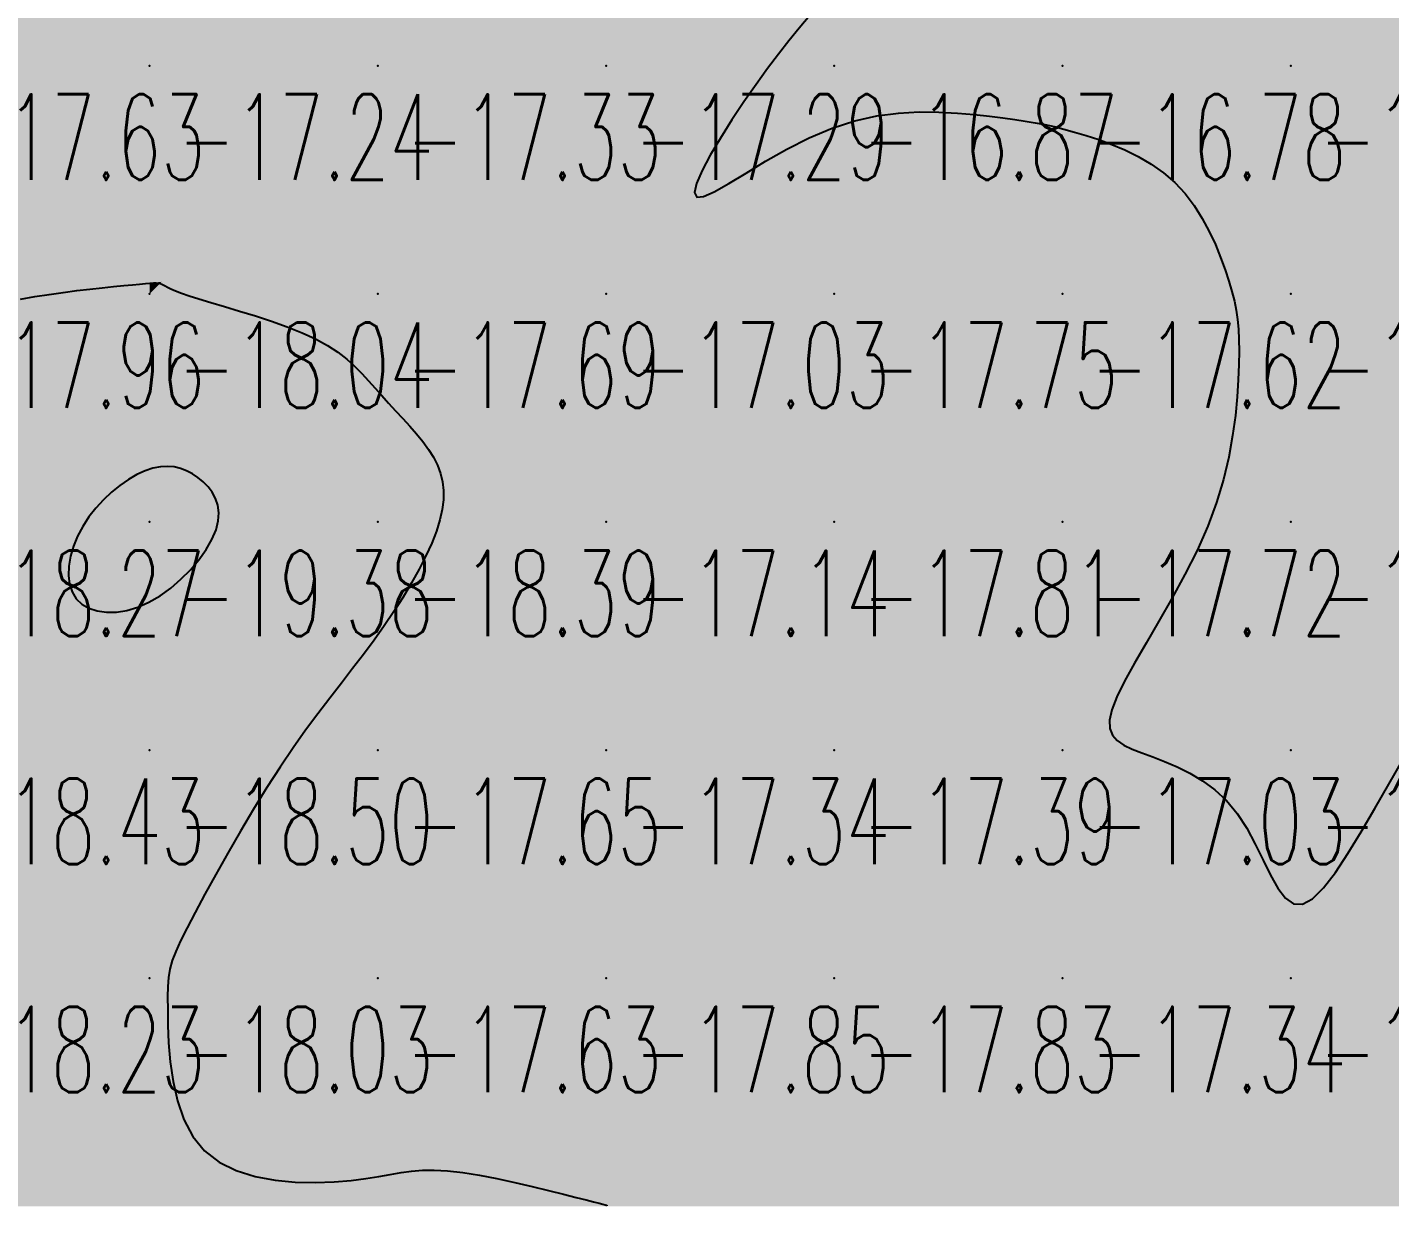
# Model space of a CAD drawing. Header units: millimetres. Extents: x 88261 to 90953, y 390274 to 392322.
# Drawn here: x 89624.9 to 89684.6, y 390567.3 to 390618.9 of the extents above; entities that cross this region are included whole.
import ezdxf
from ezdxf.enums import TextEntityAlignment as Align

# ---------------------------------------------------------------- set-up
doc = ezdxf.new("R2010")
doc.units = ezdxf.units.MM
doc.header["$LTSCALE"] = 25
for name, color, linetype in [('CN_03_00', 7, 'Continuous'), ('COTEAlt', 7, 'Continuous'), ('TN_COLORIAGE', 7, 'Continuous')]:
    doc.layers.add(name, color=color, linetype=linetype)
doc.styles.add('Simplex 1.0', font='Simplex.shx', dxfattribs={"width": 0.99, "height": 2.5})
doc.styles.get("Standard").update_dxf_attribs({"font": 'times.ttf'})

# ---------------------------------------------------------------- blocks, each defined once
blk = doc.blocks.new('COTE')
at = {"color": 0}
blk.add_point((0, 0), dxfattribs=at)
at = {"layer": 'COTEAlt'}
blk.add_attdef('ALT', text='', height=3.75, dxfattribs=at).set_placement((1.25, -1.25), align=Align.TOP_LEFT)

msp = doc.modelspace()

# ---------------------------------------------------------------- linework, layer by layer
at = {"layer": 'CN_03_00', "flags": 128}
for points, elevation in [([(89659.173, 390619.44), (89658.716, 390618.895), (89658.262, 390618.336), (89657.8, 390617.749), (89657.323, 390617.117), (89656.821, 390616.424), (89656.293, 390615.665), (89655.762, 390614.867), (89655.258, 390614.072), (89654.813, 390613.317), (89654.457, 390612.642), (89654.219, 390612.085), (89654.131, 390611.686), (89654.223, 390611.484), (89654.516, 390611.504), (89654.992, 390611.715), (89655.623, 390612.072), (89656.383, 390612.533), (89657.243, 390613.051), (89658.177, 390613.583), (89659.156, 390614.084), (89660.154, 390614.51), (89661.147, 390614.826), (89662.121, 390615.038), (89663.067, 390615.163), (89663.976, 390615.215), (89664.839, 390615.212), (89665.645, 390615.168), (89666.386, 390615.1), (89667.051, 390615.024), (89667.637, 390614.952), (89668.155, 390614.883), (89668.622, 390614.815), (89669.054, 390614.742), (89669.47, 390614.662), (89669.885, 390614.57), (89670.316, 390614.462), (89670.78, 390614.334), (89671.289, 390614.183), (89671.836, 390614.004), (89672.406, 390613.794), (89672.988, 390613.548), (89673.568, 390613.261), (89674.134, 390612.931), (89674.673, 390612.552), (89675.173, 390612.12), (89675.622, 390611.635), (89676.021, 390611.107), (89676.374, 390610.55), (89676.683, 390609.976), (89676.951, 390609.401), (89677.181, 390608.836), (89677.377, 390608.297), (89677.54, 390607.796), (89677.674, 390607.342), (89677.781, 390606.923), (89677.863, 390606.521), (89677.922, 390606.118), (89677.961, 390605.696), (89677.981, 390605.238), (89677.985, 390604.726), (89677.975, 390604.143), (89677.95, 390603.475), (89677.904, 390602.726), (89677.826, 390601.906), (89677.706, 390601.024), (89677.535, 390600.088), (89677.302, 390599.108), (89676.999, 390598.092), (89676.614, 390597.049), (89676.145, 390595.99), (89675.613, 390594.931), (89675.045, 390593.89), (89674.468, 390592.884), (89673.91, 390591.932), (89673.399, 390591.052), (89672.961, 390590.26), (89672.625, 390589.576), (89672.41, 390589.01), (89672.315, 390588.553), (89672.33, 390588.186), (89672.446, 390587.893), (89672.653, 390587.656), (89672.942, 390587.46), (89673.303, 390587.286), (89673.728, 390587.117), (89674.206, 390586.938), (89674.725, 390586.737), (89675.27, 390586.503), (89675.827, 390586.225), (89676.383, 390585.892), (89676.924, 390585.495), (89677.437, 390585.022), (89677.906, 390584.462), (89678.324, 390583.815), (89678.698, 390583.117), (89679.042, 390582.415), (89679.369, 390581.755), (89679.692, 390581.185), (89680.025, 390580.752), (89680.38, 390580.501), (89680.771, 390580.479), (89681.208, 390580.719), (89681.688, 390581.196), (89682.206, 390581.87), (89682.756, 390582.702), (89683.333, 390583.651), (89683.93, 390584.68), (89684.543, 390585.747), (89685.165, 390586.815)], -17), ([(89624.597, 390607.009), (89625.22, 390607.118), (89625.844, 390607.217), (89626.461, 390607.305), (89627.061, 390607.382), (89627.635, 390607.451), (89628.175, 390607.51), (89628.671, 390607.561), (89629.115, 390607.605), (89629.497, 390607.641), (89629.811, 390607.671), (89630.064, 390607.694), (89630.264, 390607.71), (89630.42, 390607.718), (89630.541, 390607.719), (89630.635, 390607.712), (89630.712, 390607.696), (89630.78, 390607.671), (89630.849, 390607.637), (89630.931, 390607.592), (89631.039, 390607.535), (89631.185, 390607.464), (89631.382, 390607.379), (89631.643, 390607.277), (89631.981, 390607.158), (89632.408, 390607.019), (89632.931, 390606.86), (89633.533, 390606.681), (89634.192, 390606.484), (89634.884, 390606.27), (89635.586, 390606.039), (89636.276, 390605.794), (89636.929, 390605.534), (89637.524, 390605.263), (89638.044, 390604.979), (89638.494, 390604.685), (89638.887, 390604.383), (89639.234, 390604.072), (89639.549, 390603.755), (89639.843, 390603.433), (89640.128, 390603.107), (89640.418, 390602.778), (89640.719, 390602.447), (89641.03, 390602.114), (89641.342, 390601.78), (89641.649, 390601.444), (89641.944, 390601.105), (89642.219, 390600.765), (89642.467, 390600.422), (89642.683, 390600.076), (89642.858, 390599.727), (89642.992, 390599.37), (89643.081, 390599.002), (89643.126, 390598.619), (89643.123, 390598.215), (89643.072, 390597.786), (89642.971, 390597.329), (89642.819, 390596.838), (89642.614, 390596.312), (89642.36, 390595.754), (89642.063, 390595.169), (89641.726, 390594.565), (89641.356, 390593.945), (89640.955, 390593.317), (89640.53, 390592.686), (89640.085, 390592.058), (89639.623, 390591.436), (89639.146, 390590.812), (89638.654, 390590.177), (89638.147, 390589.522), (89637.625, 390588.835), (89637.087, 390588.108), (89636.535, 390587.331), (89635.967, 390586.494), (89635.387, 390585.593), (89634.803, 390584.647), (89634.228, 390583.682), (89633.673, 390582.722), (89633.15, 390581.792), (89632.67, 390580.919), (89632.246, 390580.126), (89631.889, 390579.44), (89631.607, 390578.875), (89631.394, 390578.409), (89631.241, 390578.009), (89631.138, 390577.642), (89631.076, 390577.276), (89631.046, 390576.879), (89631.037, 390576.417), (89631.041, 390575.859), (89631.053, 390575.182), (89631.084, 390574.409), (89631.153, 390573.575), (89631.276, 390572.714), (89631.47, 390571.859), (89631.753, 390571.045), (89632.141, 390570.306), (89632.652, 390569.675), (89633.294, 390569.178), (89634.044, 390568.808), (89634.872, 390568.55), (89635.746, 390568.387), (89636.635, 390568.304), (89637.508, 390568.285), (89638.334, 390568.314), (89639.082, 390568.376), (89639.729, 390568.456), (89640.292, 390568.545), (89640.796, 390568.634), (89641.266, 390568.715), (89641.726, 390568.781), (89642.203, 390568.821), (89642.721, 390568.829), (89643.304, 390568.796), (89643.97, 390568.717), (89644.701, 390568.598), (89645.469, 390568.451), (89646.248, 390568.284), (89647.011, 390568.109), (89647.731, 390567.935), (89648.382, 390567.772), (89648.937, 390567.63), (89649.376, 390567.518), (89649.707, 390567.434), (89649.946, 390567.373), (89650.107, 390567.331), (89650.206, 390567.305), (89650.259, 390567.29), (89650.28, 390567.283), (89650.286, 390567.279), (89650.287, 390567.276), (89650.288, 390567.272), (89650.288, 390567.267), (89650.288, 390567.262)], -18)]:
    msp.add_lwpolyline(points, dxfattribs=dict(at, elevation=elevation))
at = {"layer": 'CN_03_00', "elevation": -19, "flags": 128}
msp.add_lwpolyline([(89630.706, 390594), (89631.177, 390594.341), (89631.625, 390594.728), (89632.04, 390595.148), (89632.411, 390595.587), (89632.729, 390596.034), (89632.983, 390596.474), (89633.162, 390596.895), (89633.261, 390597.286), (89633.284, 390597.646), (89633.241, 390597.975), (89633.142, 390598.274), (89632.996, 390598.544), (89632.812, 390598.787), (89632.599, 390599.001), (89632.367, 390599.19), (89632.124, 390599.352), (89631.869, 390599.485), (89631.603, 390599.585), (89631.323, 390599.65), (89631.029, 390599.675), (89630.72, 390599.658), (89630.395, 390599.594), (89630.053, 390599.481), (89629.694, 390599.316), (89629.324, 390599.103), (89628.951, 390598.845), (89628.584, 390598.548), (89628.229, 390598.215), (89627.895, 390597.85), (89627.59, 390597.459), (89627.321, 390597.045), (89627.095, 390596.614), (89626.917, 390596.174), (89626.789, 390595.734), (89626.716, 390595.305), (89626.701, 390594.895), (89626.746, 390594.514), (89626.856, 390594.171), (89627.034, 390593.876), (89627.28, 390593.637), (89627.588, 390593.457), (89627.949, 390593.337), (89628.354, 390593.281), (89628.792, 390593.288), (89629.256, 390593.363), (89629.736, 390593.505), (89630.222, 390593.718), (89630.706, 390594)], close=True, dxfattribs=at)
at = {"layer": 'TN_COLORIAGE', "color": 193}
for points in [[(89620.249, 390617.239, -17.195), (89630.249, 390617.239, -17.195), (89630.249, 390627.239, -17.195)], [(89620.249, 390627.239, -17.195), (89620.249, 390617.239, -17.195), (89630.249, 390627.239, -17.195)], [(89630.249, 390617.239, -17.961), (89640.249, 390617.239, -17.961), (89640.249, 390627.239, -17.961)], [(89630.249, 390627.239, -17.961), (89630.249, 390617.239, -17.961), (89640.249, 390627.239, -17.961)], [(89640.249, 390617.239, -17.533), (89650.249, 390617.239, -17.533), (89650.249, 390627.239, -17.533)], [(89640.249, 390627.239, -17.533), (89640.249, 390617.239, -17.533), (89650.249, 390627.239, -17.533)], [(89650.249, 390627.239, -17.251), (89650.249, 390617.239, -17.251), (89660.249, 390627.239, -17.251)], [(89650.249, 390617.239, -17), (89657.175, 390617.239, -17), (89660.249, 390627.239, -17), (89660.249, 390620.618, -17)], [(89620.249, 390617.239, -17.24), (89620.249, 390607.239, -17.24), (89630.249, 390617.239, -17.24)], [(89625.206, 390607.239, -17.24), (89630.249, 390607.709, -17.24), (89620.249, 390607.239, -17.24), (89630.249, 390617.239, -17.24)], [(89630.778, 390607.769, -17.24), (89630.249, 390607.709, -17.24), (89640.249, 390617.239, -17.24), (89630.249, 390617.239, -17.24)], [(89631.318, 390607.239, -17.33), (89630.778, 390607.769, -17.33), (89640.249, 390607.239, -17.33), (89640.249, 390617.239, -17.33)], [(89640.249, 390607.239, -17.288), (89650.249, 390607.239, -17.288), (89650.249, 390617.239, -17.288)], [(89640.249, 390617.239, -17.288), (89640.249, 390607.239, -17.288), (89650.249, 390617.239, -17.288)], [(89650.249, 390617.239, -17), (89657.175, 390617.239, -17), (89650.249, 390607.239, -17), (89651.979, 390608.97, -17)], [(89660.249, 390607.239, -17), (89660.249, 390615.786, -17), (89650.249, 390607.239, -17), (89651.979, 390608.97, -17)], [(89667.953, 390614.943, -17.752), (89660.249, 390615.786, -17.752), (89660.249, 390607.239, -17.752)], [(89660.249, 390607.239, -17), (89667.953, 390614.943, -17), (89670.249, 390607.239, -17), (89670.249, 390614.584, -17)], [(89675.734, 390612.725, -17.62), (89670.249, 390614.584, -17.62), (89670.249, 390607.239, -17.62)], [(89675.734, 390612.725, -17.62), (89677.85, 390607.239, -17.62), (89670.249, 390607.239, -17.62)], [(89625.206, 390607.239, -17.963), (89620.249, 390606.042, -17.963), (89620.249, 390607.239, -17.963)], [(89631.318, 390607.239, -17.687), (89638.395, 390605.386, -17.687), (89640.249, 390607.239, -17.687)], [(89640.249, 390602.793, -17.687), (89638.395, 390605.386, -17.687), (89640.249, 390607.239, -17.687)], [(89640.249, 390602.793, -17.027), (89643.115, 390600.106, -17.027), (89640.249, 390607.239, -17.027), (89650.249, 390607.239, -17.027)], [(89643.387, 390597.239, -17.027), (89643.115, 390600.106, -17.027), (89650.249, 390597.239, -17.027), (89650.249, 390607.239, -17.027)], [(89650.249, 390597.239, -17.752), (89660.249, 390597.239, -17.752), (89660.249, 390607.239, -17.752)], [(89650.249, 390607.239, -17.752), (89650.249, 390597.239, -17.752), (89660.249, 390607.239, -17.752)], [(89660.249, 390597.239, -17.62), (89670.249, 390597.239, -17.62), (89670.249, 390607.239, -17.62)], [(89660.249, 390607.239, -17.62), (89660.249, 390597.239, -17.62), (89670.249, 390607.239, -17.62)], [(89670.249, 390597.239, -17), (89678.104, 390605.094, -17), (89670.249, 390607.239, -17), (89677.85, 390607.239, -17)], [(89677.582, 390597.239, -17.717), (89678.104, 390605.094, -17.717), (89670.249, 390597.239, -17.717)], [(89640.249, 390587.239, -17.145), (89650.249, 390587.239, -17.145), (89650.249, 390597.239, -17.145)], [(89640.249, 390591.968, -17.145), (89643.387, 390597.239, -17.145), (89640.249, 390587.239, -17.145), (89650.249, 390597.239, -17.145)], [(89650.249, 390597.239, -17.808), (89650.249, 390587.239, -17.808), (89660.249, 390597.239, -17.808)], [(89650.249, 390587.239, -17.808), (89660.249, 390587.239, -17.808), (89660.249, 390597.239, -17.808)], [(89660.249, 390587.239, -17.717), (89670.249, 390587.239, -17.717), (89670.249, 390597.239, -17.717)], [(89660.249, 390597.239, -17.717), (89660.249, 390587.239, -17.717), (89670.249, 390597.239, -17.717)], [(89670.249, 390597.239, -17), (89677.582, 390597.239, -17), (89670.249, 390587.239, -17), (89671.253, 390588.244, -17)], [(89640.249, 390591.968, -17.649), (89636.126, 390587.239, -17.649), (89640.249, 390587.239, -17.649)], [(89671.253, 390588.244, -17.029), (89673.151, 390587.239, -17.029), (89670.249, 390587.239, -17.029)], [(89631.049, 390578.04, -17.629), (89631.009, 390577.239, -17.629), (89640.249, 390587.239, -17.629), (89640.249, 390577.239, -17.629)], [(89631.049, 390578.04, -17.649), (89636.126, 390587.239, -17.649), (89640.249, 390587.239, -17.649)], [(89640.249, 390587.239, -17.335), (89640.249, 390577.239, -17.335), (89650.249, 390587.239, -17.335)], [(89640.249, 390577.239, -17.335), (89650.249, 390577.239, -17.335), (89650.249, 390587.239, -17.335)], [(89650.249, 390587.239, -17.392), (89650.249, 390577.239, -17.392), (89660.249, 390587.239, -17.392)], [(89650.249, 390577.239, -17.392), (89660.249, 390577.239, -17.392), (89660.249, 390587.239, -17.392)], [(89660.249, 390587.239, -17.029), (89660.249, 390577.239, -17.029), (89670.249, 390587.239, -17.029)], [(89660.249, 390577.239, -17.029), (89670.249, 390577.239, -17.029), (89670.249, 390587.239, -17.029)], [(89670.249, 390577.239, -17), (89678.509, 390585.5, -17), (89670.249, 390587.239, -17), (89673.151, 390587.239, -17)], [(89680.249, 390577.239, -17.075), (89690.249, 390577.239, -17.075), (89690.249, 390587.239, -17.075)], [(89690.249, 390587.239, -17), (89685.123, 390587.239, -17), (89680.249, 390577.239, -17), (89680.249, 390577.534, -17)], [(89670.249, 390577.239, -17), (89678.509, 390585.5, -17), (89680.249, 390577.239, -17), (89680.249, 390577.534, -17)], [(89631.009, 390577.239, -17.629), (89631.163, 390568.154, -17.629), (89640.249, 390577.239, -17.629)], [(89631.163, 390568.154, -17.629), (89640.249, 390568.195, -17.629), (89640.249, 390577.239, -17.629)], [(89642.332, 390569.322, -17.629), (89640.249, 390568.195, -17.629), (89650.249, 390577.239, -17.629), (89640.249, 390577.239, -17.629)], [(89650.249, 390567.294, -17.851), (89642.332, 390569.322, -17.851), (89650.249, 390577.239, -17.851)], [(89650.249, 390567.294, -17.827), (89650.295, 390567.286, -17.827), (89650.249, 390577.239, -17.827), (89660.249, 390577.239, -17.827)], [(89650.295, 390567.286, -17.766), (89650.283, 390567.239, -17.766), (89660.249, 390577.239, -17.766), (89660.249, 390567.239, -17.766)], [(89660.249, 390577.239, -17.338), (89660.249, 390567.239, -17.338), (89670.249, 390577.239, -17.338)], [(89660.249, 390567.239, -17.338), (89670.249, 390567.239, -17.338), (89670.249, 390577.239, -17.338)], [(89670.249, 390567.239, -17.002), (89680.249, 390567.239, -17.002), (89680.249, 390577.239, -17.002)], [(89670.249, 390577.239, -17.002), (89670.249, 390567.239, -17.002), (89680.249, 390577.239, -17.002)], [(89680.249, 390567.239, -17.427), (89690.249, 390567.239, -17.427), (89690.249, 390577.239, -17.427)], [(89680.249, 390577.239, -17.427), (89680.249, 390567.239, -17.427), (89690.249, 390577.239, -17.427)]]:
    msp.add_solid(points, dxfattribs=at)
at = {"layer": 'TN_COLORIAGE', "color": 183}
for points in [[(89660.249, 390620.618, -16.788), (89665.661, 390627.239, -16.788), (89660.249, 390617.239, -16.788), (89670.249, 390627.239, -16.788)], [(89660.249, 390617.239, -16.788), (89670.249, 390617.239, -16.788), (89670.249, 390627.239, -16.788)], [(89670.249, 390617.239, -16.876), (89680.249, 390617.239, -16.876), (89680.249, 390627.239, -16.876)], [(89670.249, 390627.239, -16.876), (89670.249, 390617.239, -16.876), (89680.249, 390627.239, -16.876)], [(89680.249, 390627.239, -16.997), (89680.249, 390617.239, -16.997), (89690.249, 390627.239, -16.997)], [(89680.249, 390617.239, -16.997), (89690.249, 390617.239, -16.997), (89690.249, 390627.239, -16.997)], [(89660.249, 390620.618, -16.872), (89657.175, 390617.239, -16.872), (89660.249, 390617.239, -16.872)], [(89651.979, 390608.97, -16.872), (89660.249, 390615.786, -16.872), (89660.249, 390617.239, -16.872)], [(89651.979, 390608.97, -16.872), (89657.175, 390617.239, -16.872), (89660.249, 390617.239, -16.872)], [(89660.249, 390615.786, -16.776), (89667.953, 390614.943, -16.776), (89660.249, 390617.239, -16.776), (89670.249, 390617.239, -16.776)], [(89670.249, 390614.584, -16.776), (89667.953, 390614.943, -16.776), (89670.249, 390617.239, -16.776)], [(89670.249, 390614.584, -16.49), (89675.734, 390612.725, -16.49), (89670.249, 390617.239, -16.49), (89680.249, 390617.239, -16.49)], [(89677.85, 390607.239, -16.49), (89675.734, 390612.725, -16.49), (89680.249, 390607.239, -16.49), (89680.249, 390617.239, -16.49)], [(89680.249, 390617.239, -16.614), (89680.249, 390607.239, -16.614), (89690.249, 390617.239, -16.614)], [(89688.288, 390607.239, -16.614), (89690.249, 390608.341, -16.614), (89680.249, 390607.239, -16.614), (89690.249, 390617.239, -16.614)], [(89678.104, 390605.094, -16.739), (89677.582, 390597.239, -16.739), (89680.249, 390607.239, -16.739), (89680.249, 390597.239, -16.739)], [(89677.85, 390607.239, -16.804), (89678.104, 390605.094, -16.804), (89680.249, 390607.239, -16.804)], [(89688.288, 390607.239, -16.739), (89688.7, 390605.691, -16.739), (89680.249, 390607.239, -16.739), (89680.249, 390597.239, -16.739)], [(89690.249, 390601.076, -16.739), (89688.7, 390605.691, -16.739), (89690.249, 390597.239, -16.739), (89680.249, 390597.239, -16.739)], [(89673.151, 390587.239, -16.739), (89671.253, 390588.244, -16.739), (89680.249, 390587.239, -16.739), (89680.249, 390597.239, -16.739)], [(89671.253, 390588.244, -16.739), (89677.582, 390597.239, -16.739), (89680.249, 390597.239, -16.739)], [(89680.249, 390597.239, -16.97), (89680.249, 390587.239, -16.97), (89690.249, 390597.239, -16.97)], [(89690.249, 390594.397, -16.929), (89685.123, 390587.239, -16.929), (89690.249, 390597.239, -16.929), (89680.249, 390587.239, -16.929)], [(89673.151, 390587.239, -16.929), (89678.509, 390585.5, -16.929), (89680.249, 390587.239, -16.929)], [(89680.249, 390577.534, -16.929), (89678.509, 390585.5, -16.929), (89680.249, 390587.239, -16.929)], [(89680.249, 390577.534, -16.929), (89685.123, 390587.239, -16.929), (89680.249, 390587.239, -16.929)]]:
    msp.add_solid(points, dxfattribs=at)
at = {"layer": 'TN_COLORIAGE', "color": 203}
for points in [[(89630.249, 390607.709, -18.037), (89625.206, 390607.239, -18.037), (89630.249, 390607.239, -18.037)], [(89630.249, 390607.709, -18.037), (89630.778, 390607.769, -18.037), (89630.249, 390607.239, -18.037)], [(89630.778, 390607.769, -18.037), (89631.318, 390607.239, -18.037), (89630.249, 390607.239, -18.037)], [(89620.249, 390597.239, -18), (89620.249, 390606.042, -18), (89630.249, 390607.239, -18), (89625.206, 390607.239, -18)], [(89626.85, 390597.239, -18.037), (89630.249, 390600.046, -18.037), (89620.249, 390597.239, -18.037), (89630.249, 390607.239, -18.037)], [(89630.249, 390600.046, -18), (89632.473, 390599.463, -18), (89630.249, 390607.239, -18), (89638.395, 390605.386, -18)], [(89638.395, 390605.386, -18.037), (89631.318, 390607.239, -18.037), (89630.249, 390607.239, -18.037)], [(89634.063, 390597.239, -18), (89632.473, 390599.463, -18), (89640.249, 390597.239, -18), (89638.395, 390605.386, -18)], [(89638.395, 390605.386, -18.391), (89640.249, 390602.793, -18.391), (89640.249, 390597.239, -18.391)], [(89643.115, 390600.106, -18.391), (89640.249, 390602.793, -18.391), (89640.249, 390597.239, -18.391)], [(89643.115, 390600.106, -18.391), (89643.387, 390597.239, -18.391), (89640.249, 390597.239, -18.391)], [(89626.276, 390593.266, -18.271), (89626.85, 390597.239, -18.271), (89620.249, 390587.239, -18.271), (89620.249, 390597.239, -18.271)], [(89630.249, 390587.239, -18), (89636.126, 390587.239, -18), (89640.249, 390597.239, -18), (89640.249, 390591.968, -18)], [(89630.249, 390592.95, -18.391), (89634.063, 390597.239, -18.391), (89630.249, 390587.239, -18.391), (89640.249, 390597.239, -18.391)], [(89643.387, 390597.239, -18.391), (89640.249, 390591.968, -18.391), (89640.249, 390597.239, -18.391)], [(89630.249, 390592.95, -18.43), (89626.276, 390593.266, -18.43), (89630.249, 390587.239, -18.43), (89620.249, 390587.239, -18.43)], [(89620.249, 390587.239, -18.5), (89620.249, 390577.239, -18.5), (89630.249, 390587.239, -18.5)], [(89620.249, 390577.239, -18.5), (89630.249, 390577.239, -18.5), (89630.249, 390587.239, -18.5)], [(89630.249, 390587.239, -18), (89636.126, 390587.239, -18), (89630.249, 390577.239, -18), (89631.049, 390578.04, -18)], [(89631.009, 390577.239, -18.031), (89631.049, 390578.04, -18.031), (89630.249, 390577.239, -18.031)], [(89620.249, 390577.239, -18.031), (89620.249, 390567.239, -18.031), (89630.249, 390577.239, -18.031)], [(89620.249, 390567.239, -18.031), (89630.249, 390567.239, -18.031), (89630.249, 390577.239, -18.031)], [(89630.249, 390567.239, -18), (89631.163, 390568.154, -18), (89630.249, 390577.239, -18), (89631.009, 390577.239, -18)], [(89640.249, 390568.195, -18.039), (89642.332, 390569.322, -18.039), (89640.249, 390567.239, -18.039)], [(89640.249, 390567.239, -18), (89642.332, 390569.322, -18), (89650.249, 390567.239, -18), (89650.249, 390567.294, -18)], [(89640.249, 390567.239, -18), (89640.249, 390568.195, -18), (89630.249, 390567.239, -18), (89631.163, 390568.154, -18)], [(89650.295, 390567.286, -18.001), (89650.249, 390567.294, -18.001), (89650.249, 390567.239, -18.001)], [(89650.283, 390567.239, -18.001), (89650.295, 390567.286, -18.001), (89650.249, 390567.239, -18.001)]]:
    msp.add_solid(points, dxfattribs=at)
at = {"layer": 'TN_COLORIAGE', "color": 213}
for points in [[(89630.249, 390600.046, -19.376), (89626.85, 390597.239, -19.376), (89630.249, 390597.239, -19.376)], [(89632.473, 390599.463, -19.376), (89630.249, 390600.046, -19.376), (89630.249, 390597.239, -19.376)], [(89632.473, 390599.463, -19.376), (89634.063, 390597.239, -19.376), (89630.249, 390597.239, -19.376)], [(89626.85, 390597.239, -19.376), (89626.276, 390593.266, -19.376), (89630.249, 390597.239, -19.376)], [(89626.276, 390593.266, -19.376), (89630.249, 390592.95, -19.376), (89630.249, 390597.239, -19.376)], [(89634.063, 390597.239, -19.376), (89630.249, 390592.95, -19.376), (89630.249, 390597.239, -19.376)]]:
    msp.add_solid(points, dxfattribs=at)

# ---------------------------------------------------------------- block references
at = {"layer": 'COTEAlt'}
ref = msp.add_blockref('COTE', (89620.249, 390617.239), dxfattribs=at)
ref.add_attrib('ALT', '-17.63', dxfattribs={"height": 3.75, "style": 'Simplex 1.0', "width": 0.6}).set_placement((89621.499, 390615.989), align=Align.TOP_LEFT)
ref = msp.add_blockref('COTE', (89630.249, 390617.239), dxfattribs=at)
ref.add_attrib('ALT', '-17.24', dxfattribs={"height": 3.75, "style": 'Simplex 1.0', "width": 0.6}).set_placement((89631.499, 390615.989), align=Align.TOP_LEFT)
ref = msp.add_blockref('COTE', (89640.249, 390617.239), dxfattribs=at)
ref.add_attrib('ALT', '-17.33', dxfattribs={"height": 3.75, "style": 'Simplex 1.0', "width": 0.6}).set_placement((89641.499, 390615.989), align=Align.TOP_LEFT)
ref = msp.add_blockref('COTE', (89650.249, 390617.239), dxfattribs=at)
ref.add_attrib('ALT', '-17.29', dxfattribs={"height": 3.75, "style": 'Simplex 1.0', "width": 0.6}).set_placement((89651.499, 390615.989), align=Align.TOP_LEFT)
ref = msp.add_blockref('COTE', (89660.249, 390617.239), dxfattribs=at)
ref.add_attrib('ALT', '-16.87', dxfattribs={"height": 3.75, "style": 'Simplex 1.0', "width": 0.6}).set_placement((89661.499, 390615.989), align=Align.TOP_LEFT)
ref = msp.add_blockref('COTE', (89670.249, 390617.239), dxfattribs=at)
ref.add_attrib('ALT', '-16.78', dxfattribs={"height": 3.75, "style": 'Simplex 1.0', "width": 0.6}).set_placement((89671.499, 390615.989), align=Align.TOP_LEFT)
ref = msp.add_blockref('COTE', (89680.249, 390617.239), dxfattribs=at)
ref.add_attrib('ALT', '-16.49', dxfattribs={"height": 3.75, "style": 'Simplex 1.0', "width": 0.6}).set_placement((89681.499, 390615.989), align=Align.TOP_LEFT)
ref = msp.add_blockref('COTE', (89620.249, 390607.239), dxfattribs=at)
ref.add_attrib('ALT', '-17.96', dxfattribs={"height": 3.75, "style": 'Simplex 1.0', "width": 0.6}).set_placement((89621.499, 390605.989), align=Align.TOP_LEFT)
ref = msp.add_blockref('COTE', (89630.249, 390607.239), dxfattribs=at)
ref.add_attrib('ALT', '-18.04', dxfattribs={"height": 3.75, "style": 'Simplex 1.0', "width": 0.6}).set_placement((89631.499, 390605.989), align=Align.TOP_LEFT)
ref = msp.add_blockref('COTE', (89640.249, 390607.239), dxfattribs=at)
ref.add_attrib('ALT', '-17.69', dxfattribs={"height": 3.75, "style": 'Simplex 1.0', "width": 0.6}).set_placement((89641.499, 390605.989), align=Align.TOP_LEFT)
ref = msp.add_blockref('COTE', (89650.249, 390607.239), dxfattribs=at)
ref.add_attrib('ALT', '-17.03', dxfattribs={"height": 3.75, "style": 'Simplex 1.0', "width": 0.6}).set_placement((89651.499, 390605.989), align=Align.TOP_LEFT)
ref = msp.add_blockref('COTE', (89660.249, 390607.239), dxfattribs=at)
ref.add_attrib('ALT', '-17.75', dxfattribs={"height": 3.75, "style": 'Simplex 1.0', "width": 0.6}).set_placement((89661.499, 390605.989), align=Align.TOP_LEFT)
ref = msp.add_blockref('COTE', (89670.249, 390607.239), dxfattribs=at)
ref.add_attrib('ALT', '-17.62', dxfattribs={"height": 3.75, "style": 'Simplex 1.0', "width": 0.6}).set_placement((89671.499, 390605.989), align=Align.TOP_LEFT)
ref = msp.add_blockref('COTE', (89680.249, 390607.239), dxfattribs=at)
ref.add_attrib('ALT', '-16.80', dxfattribs={"height": 3.75, "style": 'Simplex 1.0', "width": 0.6}).set_placement((89681.499, 390605.989), align=Align.TOP_LEFT)
ref = msp.add_blockref('COTE', (89620.249, 390597.239), dxfattribs=at)
ref.add_attrib('ALT', '-18.27', dxfattribs={"height": 3.75, "style": 'Simplex 1.0', "width": 0.6}).set_placement((89621.499, 390595.989), align=Align.TOP_LEFT)
ref = msp.add_blockref('COTE', (89630.249, 390597.239), dxfattribs=at)
ref.add_attrib('ALT', '-19.38', dxfattribs={"height": 3.75, "style": 'Simplex 1.0', "width": 0.6}).set_placement((89631.499, 390595.989), align=Align.TOP_LEFT)
ref = msp.add_blockref('COTE', (89640.249, 390597.239), dxfattribs=at)
ref.add_attrib('ALT', '-18.39', dxfattribs={"height": 3.75, "style": 'Simplex 1.0', "width": 0.6}).set_placement((89641.499, 390595.989), align=Align.TOP_LEFT)
ref = msp.add_blockref('COTE', (89650.249, 390597.239), dxfattribs=at)
ref.add_attrib('ALT', '-17.14', dxfattribs={"height": 3.75, "style": 'Simplex 1.0', "width": 0.6}).set_placement((89651.499, 390595.989), align=Align.TOP_LEFT)
ref = msp.add_blockref('COTE', (89660.249, 390597.239), dxfattribs=at)
ref.add_attrib('ALT', '-17.81', dxfattribs={"height": 3.75, "style": 'Simplex 1.0', "width": 0.6}).set_placement((89661.499, 390595.989), align=Align.TOP_LEFT)
ref = msp.add_blockref('COTE', (89670.249, 390597.239), dxfattribs=at)
ref.add_attrib('ALT', '-17.72', dxfattribs={"height": 3.75, "style": 'Simplex 1.0', "width": 0.6}).set_placement((89671.499, 390595.989), align=Align.TOP_LEFT)
ref = msp.add_blockref('COTE', (89680.249, 390597.239), dxfattribs=at)
ref.add_attrib('ALT', '-16.74', dxfattribs={"height": 3.75, "style": 'Simplex 1.0', "width": 0.6}).set_placement((89681.499, 390595.989), align=Align.TOP_LEFT)
ref = msp.add_blockref('COTE', (89620.249, 390587.239), dxfattribs=at)
ref.add_attrib('ALT', '-18.43', dxfattribs={"height": 3.75, "style": 'Simplex 1.0', "width": 0.6}).set_placement((89621.499, 390585.989), align=Align.TOP_LEFT)
ref = msp.add_blockref('COTE', (89630.249, 390587.239), dxfattribs=at)
ref.add_attrib('ALT', '-18.50', dxfattribs={"height": 3.75, "style": 'Simplex 1.0', "width": 0.6}).set_placement((89631.499, 390585.989), align=Align.TOP_LEFT)
ref = msp.add_blockref('COTE', (89640.249, 390587.239), dxfattribs=at)
ref.add_attrib('ALT', '-17.65', dxfattribs={"height": 3.75, "style": 'Simplex 1.0', "width": 0.6}).set_placement((89641.499, 390585.989), align=Align.TOP_LEFT)
ref = msp.add_blockref('COTE', (89650.249, 390587.239), dxfattribs=at)
ref.add_attrib('ALT', '-17.34', dxfattribs={"height": 3.75, "style": 'Simplex 1.0', "width": 0.6}).set_placement((89651.499, 390585.989), align=Align.TOP_LEFT)
ref = msp.add_blockref('COTE', (89660.249, 390587.239), dxfattribs=at)
ref.add_attrib('ALT', '-17.39', dxfattribs={"height": 3.75, "style": 'Simplex 1.0', "width": 0.6}).set_placement((89661.499, 390585.989), align=Align.TOP_LEFT)
ref = msp.add_blockref('COTE', (89670.249, 390587.239), dxfattribs=at)
ref.add_attrib('ALT', '-17.03', dxfattribs={"height": 3.75, "style": 'Simplex 1.0', "width": 0.6}).set_placement((89671.499, 390585.989), align=Align.TOP_LEFT)
ref = msp.add_blockref('COTE', (89680.249, 390587.239), dxfattribs=at)
ref.add_attrib('ALT', '-16.93', dxfattribs={"height": 3.75, "style": 'Simplex 1.0', "width": 0.6}).set_placement((89681.499, 390585.989), align=Align.TOP_LEFT)
ref = msp.add_blockref('COTE', (89620.249, 390577.239), dxfattribs=at)
ref.add_attrib('ALT', '-18.23', dxfattribs={"height": 3.75, "style": 'Simplex 1.0', "width": 0.6}).set_placement((89621.499, 390575.989), align=Align.TOP_LEFT)
ref = msp.add_blockref('COTE', (89630.249, 390577.239), dxfattribs=at)
ref.add_attrib('ALT', '-18.03', dxfattribs={"height": 3.75, "style": 'Simplex 1.0', "width": 0.6}).set_placement((89631.499, 390575.989), align=Align.TOP_LEFT)
ref = msp.add_blockref('COTE', (89640.249, 390577.239), dxfattribs=at)
ref.add_attrib('ALT', '-17.63', dxfattribs={"height": 3.75, "style": 'Simplex 1.0', "width": 0.6}).set_placement((89641.499, 390575.989), align=Align.TOP_LEFT)
ref = msp.add_blockref('COTE', (89650.249, 390577.239), dxfattribs=at)
ref.add_attrib('ALT', '-17.85', dxfattribs={"height": 3.75, "style": 'Simplex 1.0', "width": 0.6}).set_placement((89651.499, 390575.989), align=Align.TOP_LEFT)
ref = msp.add_blockref('COTE', (89660.249, 390577.239), dxfattribs=at)
ref.add_attrib('ALT', '-17.83', dxfattribs={"height": 3.75, "style": 'Simplex 1.0', "width": 0.6}).set_placement((89661.499, 390575.989), align=Align.TOP_LEFT)
ref = msp.add_blockref('COTE', (89670.249, 390577.239), dxfattribs=at)
ref.add_attrib('ALT', '-17.34', dxfattribs={"height": 3.75, "style": 'Simplex 1.0', "width": 0.6}).set_placement((89671.499, 390575.989), align=Align.TOP_LEFT)
ref = msp.add_blockref('COTE', (89680.249, 390577.239), dxfattribs=at)
ref.add_attrib('ALT', '-17.00', dxfattribs={"height": 3.75, "style": 'Simplex 1.0', "width": 0.6}).set_placement((89681.499, 390575.989), align=Align.TOP_LEFT)

doc.saveas('drawing.dxf')
